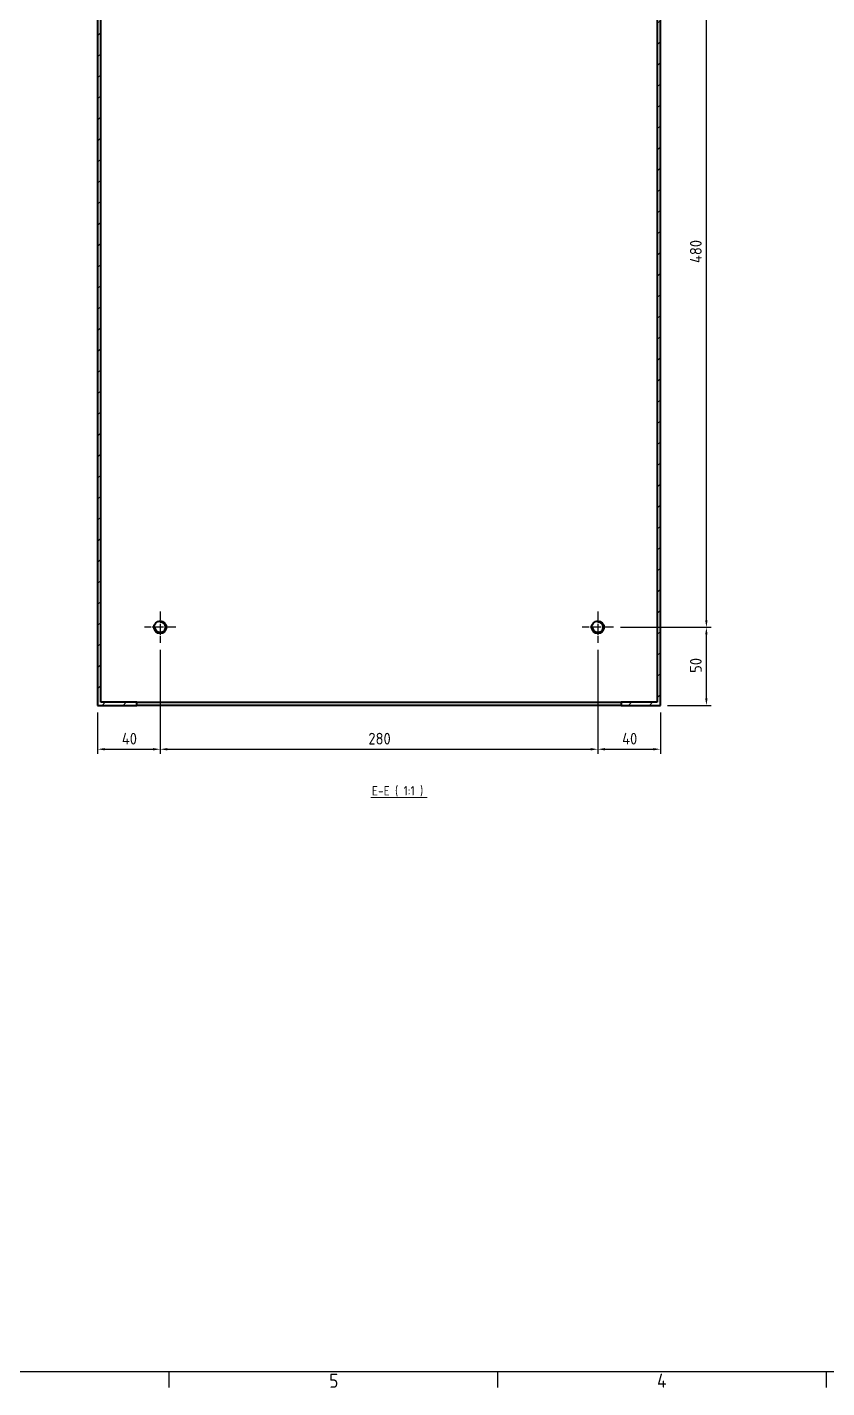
# Model space of a CAD drawing. Header units: millimetres. Extents: x 0 to 2523, y 0 to 1782.
# Drawn here: x 1381 to 1893, y 50 to 920 of the extents above; entities that cross this region are included whole.
import ezdxf

# ---------------------------------------------------------------- set-up
doc = ezdxf.new("R2010")
doc.units = ezdxf.units.MM
doc.header["$LTSCALE"] = 3
doc.linetypes.add('CHAIN', pattern=[0.3543, 0.2362, -0.0295, 0.0591, -0.0295])
doc.layers.get('0').update_dxf_attribs({"color": 3, "lineweight": 25})
for name, color, linetype, lineweight in [('가시적인 것(ISO)', 3, 'Continuous', 40), ('가시적인 좁은 것(ISO)', 3, 'Continuous', 35), ('경계(ISO)', 7, 'Continuous', 25), ('기호(ISO)', 5, 'Continuous', 25), ('중심 표식(ISO)', 1, 'Continuous', 25), ('치수(ISO)', 2, 'Continuous', 25), ('해치(ISO)', 7, 'Continuous', 18)]:
    doc.layers.add(name, color=color, linetype=linetype, lineweight=lineweight)
doc.styles.add('문자 텍스트_M2B', font='isocp.shx')
doc.styles.add('치수 텍스트_PSTEK_POSCO', font='isocp.shx')
doc.styles.add('텍스트 스타일512', font='isocp.shx')
doc.dimstyles.new('치수_PSTEK_POSCO', dxfattribs={"dimscale": 3, "dimtxt": 2.5, "dimasz": 1.5, "dimexe": 1, "dimexo": 1.5, "dimgap": 1, "dimtad": 1, "dimrnd": 1e-08, "dimdsep": 46, "dimtxsty": '치수 텍스트_PSTEK_POSCO', "dimcen": 0.09, "dimdle": 10, "dimclrd": 7, "dimclre": 7, "dimclrt": 2, "dimadec": 1, "dimazin": 2, "dimtfac": 1, "dimtmove": 0, "dimatfit": 3, "dimfxl": 0, "dimtolj": 1, "dimlwd": -1, "dimlwe": -1, "dimarcsym": 0})

# ---------------------------------------------------------------- blocks, each defined once
blk = doc.blocks.new('경계 Default Border')
at = {"layer": '경계(ISO)'}
for p, q in [((490.58, 20), (490.58, 16.6)), ((560.67, 20), (560.67, 16.6)), ((630.75, 20), (630.75, 16.6))]:
    blk.add_line(p, q, dxfattribs=at)
at = {"layer": '경계(ISO)', "flags": 128}
blk.add_lwpolyline([(20, 20), (20, 574), (821, 574), (821, 20), (20, 20)], dxfattribs=at)
at = {"layer": '경계(ISO)', "color": 2, "char_height": 3, "attachment_point": 7, "style": '문자 텍스트_M2B'}
for s, insert in [('5', (524.77, 16.57)), ('4', (594.68, 16.6))]:
    blk.add_mtext(s, dxfattribs=dict(at, insert=insert))
blk = doc.blocks.new('*D114')
at = {"layer": 'Defpoints', "color": 0, "transparency": 16777216}
for p in [(1756.16, 536.07), (1815.59, 536.07), (1786.16, 486.07)]:
    blk.add_point(p, dxfattribs=at)
at = {"layer": '치수(ISO)', "color": 7, "transparency": 16777216}
for p, q in [((1760.66, 536.07), (1818.59, 536.07)), ((1815.59, 490.57), (1815.59, 531.57)), ((1790.66, 486.07), (1818.59, 486.07))]:
    blk.add_line(p, q, dxfattribs=at)
for points in [[(1814.84, 531.57), (1816.34, 531.57), (1815.59, 536.07)], [(1814.84, 490.57), (1816.34, 490.57), (1815.59, 486.07)]]:
    blk.add_solid(points, dxfattribs=at)
at = {"layer": '치수(ISO)', "color": 2, "transparency": 16777216, "insert": (1808.84, 506.91), "char_height": 7.5, "attachment_point": 4, "rotation": 90, "style": '치수 텍스트_PSTEK_POSCO'}
blk.add_mtext('\\A1;50', dxfattribs=at)
blk = doc.blocks.new('*D115')
at = {"layer": 'Defpoints', "color": 0, "transparency": 16777216}
for p in [(1746.16, 1016.07), (1815.59, 1016.07), (1756.16, 536.07)]:
    blk.add_point(p, dxfattribs=at)
at = {"layer": '치수(ISO)', "color": 7, "transparency": 16777216}
for p, q in [((1750.66, 1016.07), (1818.59, 1016.07)), ((1815.59, 540.57), (1815.59, 1011.57)), ((1760.66, 536.07), (1818.59, 536.07))]:
    blk.add_line(p, q, dxfattribs=at)
for points in [[(1814.84, 1011.57), (1816.34, 1011.57), (1815.59, 1016.07)], [(1814.84, 540.57), (1816.34, 540.57), (1815.59, 536.07)]]:
    blk.add_solid(points, dxfattribs=at)
at = {"layer": '치수(ISO)', "color": 2, "transparency": 16777216, "insert": (1808.84, 768.97), "char_height": 7.5, "attachment_point": 4, "rotation": 90, "style": '치수 텍스트_PSTEK_POSCO'}
blk.add_mtext('\\A1;480', dxfattribs=at)
blk = doc.blocks.new('*D119')
at = {"layer": 'Defpoints', "color": 0, "transparency": 16777216}
for p in [(1466.16, 526.07), (1426.16, 486.07), (1466.16, 458.06)]:
    blk.add_point(p, dxfattribs=at)
at = {"layer": '치수(ISO)', "color": 7, "transparency": 16777216}
for p, q in [((1466.16, 521.57), (1466.16, 455.06)), ((1426.16, 481.57), (1426.16, 455.06)), ((1430.66, 458.06), (1461.66, 458.06))]:
    blk.add_line(p, q, dxfattribs=at)
for points in [[(1430.66, 458.81), (1430.66, 457.31), (1426.16, 458.06)], [(1461.66, 458.81), (1461.66, 457.31), (1466.16, 458.06)]]:
    blk.add_solid(points, dxfattribs=at)
at = {"layer": '치수(ISO)', "color": 2, "transparency": 16777216, "insert": (1441.63, 464.81), "char_height": 7.5, "attachment_point": 4, "style": '치수 텍스트_PSTEK_POSCO'}
blk.add_mtext('\\A1;40', dxfattribs=at)
blk = doc.blocks.new('*D120')
at = {"layer": 'Defpoints', "color": 0, "transparency": 16777216}
for p in [(1466.16, 526.07), (1746.16, 526.07), (1746.16, 458.06)]:
    blk.add_point(p, dxfattribs=at)
at = {"layer": '치수(ISO)', "color": 7, "transparency": 16777216}
for p, q in [((1466.16, 521.57), (1466.16, 455.06)), ((1746.16, 521.57), (1746.16, 455.06)), ((1470.66, 458.06), (1741.66, 458.06))]:
    blk.add_line(p, q, dxfattribs=at)
for points in [[(1470.66, 458.81), (1470.66, 457.31), (1466.16, 458.06)], [(1741.66, 458.81), (1741.66, 457.31), (1746.16, 458.06)]]:
    blk.add_solid(points, dxfattribs=at)
at = {"layer": '치수(ISO)', "color": 2, "transparency": 16777216, "insert": (1599.35, 464.81), "char_height": 7.5, "attachment_point": 4, "style": '치수 텍스트_PSTEK_POSCO'}
blk.add_mtext('\\A1;280', dxfattribs=at)
blk = doc.blocks.new('*D121')
at = {"layer": 'Defpoints', "color": 0, "transparency": 16777216}
for p in [(1746.16, 526.07), (1786.16, 486.07), (1786.16, 458.06)]:
    blk.add_point(p, dxfattribs=at)
at = {"layer": '치수(ISO)', "color": 7, "transparency": 16777216}
for p, q in [((1746.16, 521.57), (1746.16, 455.06)), ((1786.16, 481.57), (1786.16, 455.06)), ((1750.66, 458.06), (1781.66, 458.06))]:
    blk.add_line(p, q, dxfattribs=at)
for points in [[(1750.66, 458.81), (1750.66, 457.31), (1746.16, 458.06)], [(1781.66, 458.81), (1781.66, 457.31), (1786.16, 458.06)]]:
    blk.add_solid(points, dxfattribs=at)
at = {"layer": '치수(ISO)', "color": 2, "transparency": 16777216, "insert": (1761.69, 464.81), "char_height": 7.5, "attachment_point": 4, "style": '치수 텍스트_PSTEK_POSCO'}
blk.add_mtext('\\A1;40', dxfattribs=at)

msp = doc.modelspace()

# ---------------------------------------------------------------- hatches: boundary and pattern name
at = {"layer": '해치(ISO)'}
h = msp.add_hatch(dxfattribs=at)
h.set_pattern_fill('ANSI31', color=256, scale=76.2, style=0)
h.set_pattern_definition([(45, (0, 0), (-6.73519, 6.73519), [])])
h.paths.add_polyline_path([(1426.1645, 1166.0669), (1426.1645, 486.0669), (1451.1645, 486.0669), (1451.1645, 488.0669), (1428.1645, 488.0669), (1428.1645, 1164.0669), (1784.1645, 1164.0669), (1784.1645, 488.0669), (1761.1645, 488.0669), (1761.1645, 486.0669), (1786.1645, 486.0669), (1786.1645, 1166.0669)])

# ---------------------------------------------------------------- linework, layer by layer
at = {"layer": '가시적인 것(ISO)'}
for p, q in [((1426.1645, 1166.0669), (1426.1645, 486.0669)), ((1786.1645, 486.0669), (1786.1645, 1166.0669)), ((1428.1645, 488.0669), (1428.1645, 1164.0669)), ((1784.1645, 1164.0669), (1784.1645, 488.0669)), ((1451.1645, 488.0669), (1428.1645, 488.0669)), ((1451.1645, 486.0669), (1451.1645, 488.0669)), ((1451.1645, 488.0669), (1761.1645, 488.0669)), ((1784.1645, 488.0669), (1761.1645, 488.0669)), ((1761.1645, 488.0669), (1761.1645, 486.0669)), ((1426.1645, 486.0669), (1451.1645, 486.0669)), ((1761.1645, 486.0669), (1451.1645, 486.0669)), ((1761.1645, 486.0669), (1786.1645, 486.0669))]:
    msp.add_line(p, q, dxfattribs=at)
for centre in [(1466.1645, 536.0669), (1746.1645, 536.0669)]:
    msp.add_circle(centre, 4, dxfattribs=at)
at = {"layer": '가시적인 좁은 것(ISO)'}
for centre in [(1466.1645, 536.0669), (1746.1645, 536.0669)]:
    msp.add_arc(centre, 3.256, 170, 80, dxfattribs=at)
at = {"layer": '기호(ISO)', "color": 7, "lineweight": 18}
msp.add_line((1600.9522, 427.2448), (1636.9594, 427.2448), dxfattribs=at)
at = {"layer": '중심 표식(ISO)', "linetype": 'CHAIN', "ltscale": 7.407949}
for p, q in [((1466.1645, 546.0669), (1466.1645, 526.0669)), ((1746.1645, 546.0669), (1746.1645, 526.0669)), ((1476.1645, 536.0669), (1456.1645, 536.0669)), ((1756.1645, 536.0669), (1736.1645, 536.0669))]:
    msp.add_line(p, q, dxfattribs=at)

# ---------------------------------------------------------------- block references
at = {"xscale": 3, "yscale": 3, "zscale": 3}
msp.add_blockref('경계 Default Border', (0, 0), dxfattribs=at)

# ---------------------------------------------------------------- texts
at = {"layer": '기호(ISO)', "color": 7, "insert": (1601.5762, 427.9083), "char_height": 6, "attachment_point": 7, "style": '텍스트 스타일512'}
msp.add_mtext('E-E ( 1:1 )', dxfattribs=at)

# ---------------------------------------------------------------- dimensions: what is measured, and where the dimension line sits
at = {"layer": '치수(ISO)', "color": 7}
for base, p1, p2, angle, picture, middle in [((1815.5886, 1016.0669), (1756.1645, 536.0669), (1746.1645, 1016.0669), 90, '*D115', (1815.5886, 776.0969)), ((1815.5886, 536.0669), (1786.1645, 486.0669), (1756.1645, 536.0669), 90, '*D114', (1815.5886, 511.0369)), ((1466.1645, 458.0615), (1426.1645, 486.0669), (1466.1645, 526.0669), 180, '*D119', (1446.1345, 458.0615)), ((1746.1645, 458.0615), (1466.1645, 526.0669), (1746.1645, 526.0669), 180, '*D120', (1606.1945, 458.0615)), ((1786.1645, 458.0615), (1746.1645, 526.0669), (1786.1645, 486.0669), 180, '*D121', (1766.1945, 458.0615))]:
    dim = msp.add_linear_dim(base=base, p1=p1, p2=p2, angle=angle, dimstyle='치수_PSTEK_POSCO', override={"dimdec": 2, "dimtp": 0, "dimtm": 0, "dimtdec": 2, "dimtofl": 0, "dimatfit": 1}, dxfattribs=at)
    dim.commit()
    dim.dimension.update_dxf_attribs({"geometry": picture, "text_midpoint": middle, "dimtype": 160})

doc.saveas('drawing.dxf')
